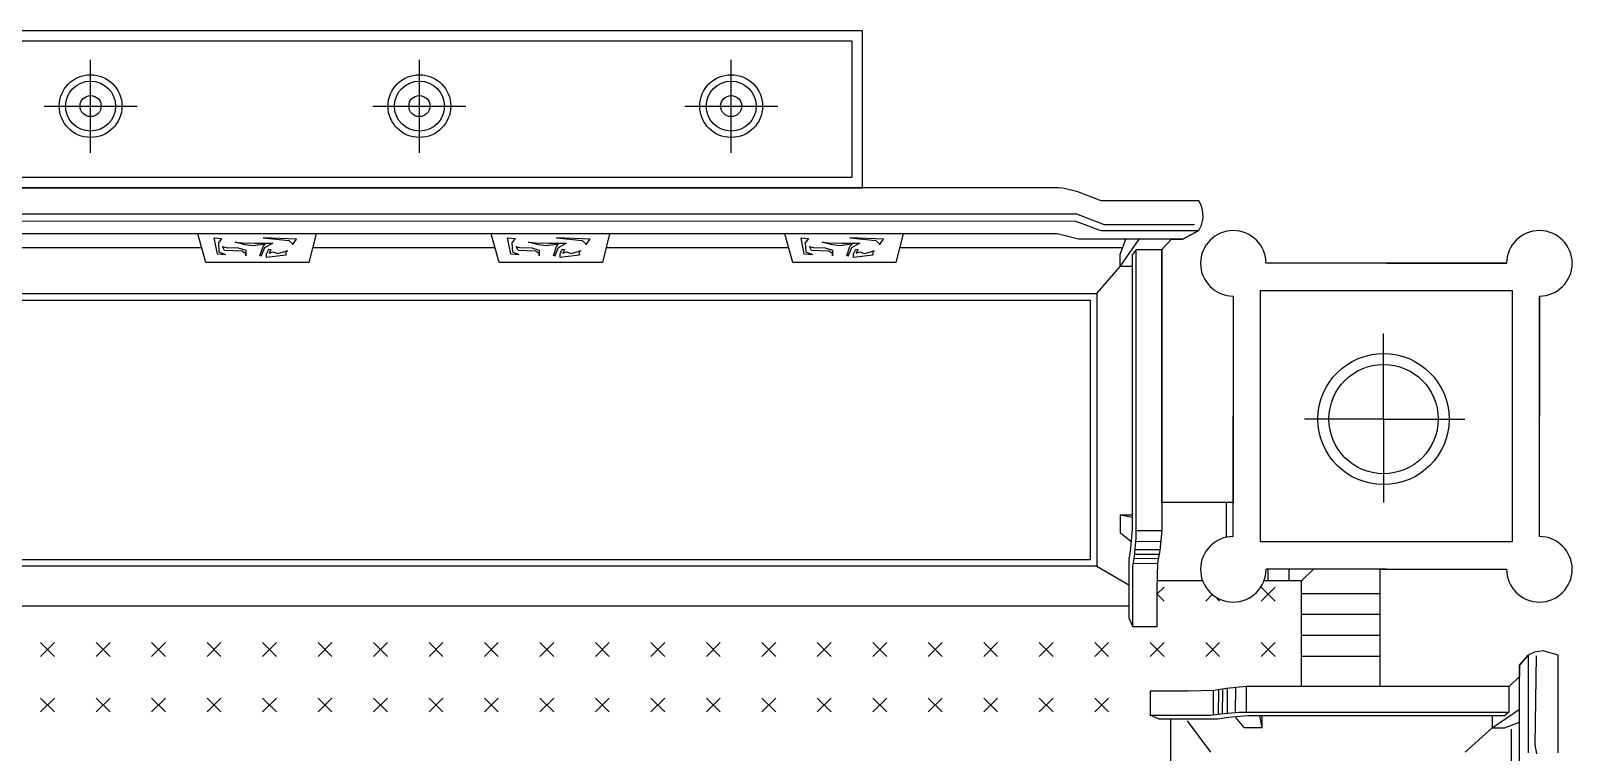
# Model space of a CAD drawing. Header units: millimetres. Extents: x -2230 to 2237, y 0 to 3703.
# Drawn here: x -710 to 2237, y 2324 to 3703 of the extents above; entities that cross this region are included whole.
import ezdxf

# ---------------------------------------------------------------- set-up
doc = ezdxf.new("R2010")
doc.units = ezdxf.units.MM

msp = doc.modelspace()

# ---------------------------------------------------------------- linework, layer by layer
at = {"color": 3, "linetype": 'Continuous'}
for p, q in [((880.3, 3703.3), (-919.7, 3703.3)), ((880.3, 3403.3), (880.3, 3703.3)), ((-919.7, 3403.3), (880.3, 3403.3))]:
    msp.add_line(p, q, dxfattribs=at)
for p, q in [((880.3, 3703.3), (-919.7, 3703.3)), ((880.3, 3403.3), (880.3, 3703.3)), ((-919.7, 3403.3), (880.3, 3403.3)), ((1254.6, 3403.3), (-862.6, 3403.3)), ((1254.6, 3403.3), (-862.6, 3403.3)), ((1263.1, 3402.2), (1254.6, 3403.3)), ((1263.1, 3402.2), (1254.6, 3403.3)), ((1291.8, 3395.1), (1263.1, 3402.2)), ((1291.8, 3395.1), (1263.1, 3402.2)), ((1311.8, 3387.6), (1291.8, 3395.1)), ((1311.8, 3387.6), (1291.8, 3395.1)), ((1336.3, 3378.4), (1311.8, 3387.6)), ((1336.3, 3378.4), (1311.8, 3387.6)), ((1515.1, 3378.4), (1336.3, 3378.4)), ((1515.1, 3378.4), (1336.3, 3378.4)), ((1523.3, 3378.4), (1515.1, 3378.4)), ((1523.3, 3378.4), (1515.1, 3378.4)), ((1528.1, 3368.4), (1523.3, 3378.4)), ((1528.1, 3368.4), (1523.3, 3378.4)), ((1530.9, 3356.5), (1528.1, 3368.4)), ((1530.9, 3356.5), (1528.1, 3368.4)), ((-1236.4, 3339.7), (1287.4, 3339.5)), ((1289.8, 3352.9), (-741.8, 3352.9)), ((1287.4, 3339.5), (1305.5, 3332.7)), ((1342.7, 3332.2), (1289.8, 3352.9)), ((1305.5, 3332.7), (1316.7, 3328.4)), ((1515.2, 3332.2), (1342.7, 3332.2)), ((1523.3, 3321.1), (1528.2, 3331.3)), ((1523.3, 3321.1), (1528.2, 3331.3)), ((1528.2, 3331.3), (1531.2, 3345.3)), ((1528.2, 3331.3), (1531.2, 3345.3)), ((1531.2, 3345.3), (1530.9, 3356.5)), ((1531.2, 3345.3), (1530.9, 3356.5)), ((1252.1, 3315), (-1234.2, 3315)), ((-375.5, 3260.1), (-390.6, 3315)), ((-164.4, 3315), (-178.2, 3260.1)), ((185.6, 3260.1), (170.5, 3315)), ((396.7, 3315), (382.9, 3260.1)), ((746.7, 3260.1), (731.6, 3315)), ((957.8, 3315), (943.9, 3260.1)), ((1272.6, 3309.8), (1252.1, 3315)), ((1293.1, 3304.5), (1272.6, 3309.8)), ((1492.7, 3304.5), (1293.1, 3304.5)), ((1316.7, 3328.4), (1330, 3323.4)), ((1330, 3323.4), (1336.3, 3321.1)), ((1336.3, 3321.1), (1519, 3321.1)), ((1372.9, 3275.8), (1383.7, 3304.5)), ((1373, 3252.5), (1408.8, 3304.5)), ((1452.4, 3284.8), (1471.1, 3304.5)), ((1471.1, 3304.5), (1452.4, 3284.8)), ((1471.1, 3304.5), (1492.7, 3304.5)), ((1492.7, 3304.5), (1523.3, 3321.1)), ((1523.3, 3321.1), (1492.7, 3304.5)), ((1519, 3321.1), (1523.3, 3321.1)), ((-732.2, 3288.6), (-383.3, 3288.6)), ((-171.1, 3288.6), (177.8, 3288.6)), ((390, 3288.6), (738.9, 3288.6)), ((951.1, 3288.6), (1377.7, 3288.6)), ((1373, 3252.5), (1372.9, 3275.8)), ((1403.4, 3284.7), (1395.6, 3275.1)), ((1395.8, 3275.7), (1395.8, 2750.4)), ((1403.2, 2733.1), (1403.1, 3285)), ((1403.1, 3285), (1452.4, 3284.8)), ((1452.4, 2801.1), (1452.4, 3284.8)), ((1452.4, 3284.8), (1452.4, 2747.2)), ((-178.2, 3260.1), (-375.5, 3260.1)), ((382.9, 3260.1), (185.6, 3260.1)), ((943.9, 3260.1), (746.7, 3260.1)), ((1328.2, 3200.8), (1373, 3252.5)), ((1395.8, 3252.7), (1373, 3252.5)), ((1881.7, 3258.6), (1651.8, 3258.6)), ((1881.7, 3258.6), (1651.8, 3258.6)), ((2111.6, 3258.6), (1881.7, 3258.6)), ((1881.7, 3258.6), (2111.6, 3258.6)), ((-1319.9, 3200.8), (1328.2, 3200.8)), ((1328.2, 3200.8), (1328.2, 2679.3)), ((1589.1, 3195.9), (1589.1, 2966)), ((1589.1, 3195.9), (1589.1, 2966)), ((2174.3, 2966), (2174.3, 3195.9)), ((2174.3, 3195.9), (2174.3, 2966)), ((1589.1, 2966), (1589.1, 2801.1)), ((1589.1, 2736.1), (1589.1, 2966)), ((2174.3, 2736.1), (2174.3, 2966)), ((2174.3, 2736.1), (2174.3, 2966)), ((1589.1, 2801.1), (1452.4, 2801.1)), ((1589.1, 2801.1), (1452.4, 2801.1)), ((1576, 2734.7), (1576, 2801.1)), ((1373.5, 2742.6), (1373.5, 2777.6)), ((1373.5, 2777.6), (1395.8, 2777.6)), ((1373.5, 2777.6), (1395.8, 2773)), ((1393, 2726.7), (1373.5, 2742.6)), ((1395.8, 2750.4), (1392.6, 2713.4)), ((1452.4, 2747.2), (1403.2, 2747.1)), ((1452.4, 2747.2), (1448.4, 2709.5)), ((1392.6, 2713.4), (1389.5, 2692.2)), ((1400.3, 2698.3), (1403.2, 2733.1)), ((1450.4, 2726.4), (1404.3, 2726)), ((1389.5, 2692.2), (1389.5, 2595)), ((1397.3, 2678.3), (1400.3, 2698.3)), ((1444.6, 2684.2), (1398.5, 2683.8)), ((1445.1, 2693.8), (1399, 2693.4)), ((1446.2, 2701.8), (1400.1, 2701.4)), ((1447.8, 2710.9), (1401.7, 2710.5)), ((1444.4, 2685.4), (1443.2, 2636.3)), ((1448.4, 2709.5), (1444.4, 2685.4)), ((1328.2, 2679.3), (-1319.9, 2679.3)), ((1328.2, 2679.3), (1389.5, 2643.6)), ((1397.3, 2563.2), (1397.3, 2678.3)), ((1881.7, 2673.4), (1651.8, 2673.4)), ((1869.7, 2449.5), (1869.7, 2673.4)), ((1869.7, 2673.4), (1881.7, 2673.4)), ((1869.7, 2449.5), (1869.7, 2673.4)), ((1881.7, 2673.4), (2111.6, 2673.4)), ((1881.7, 2673.4), (2111.6, 2673.4)), ((1443.2, 2636.3), (1443.2, 2563.2)), ((1536.9, 2638.6), (1536.3, 2639.2)), ((1389.5, 2603.1), (-1382.8, 2603.1)), ((1389.5, 2595), (1389.5, 2580.9)), ((1389.5, 2580.9), (1397.3, 2563.2)), ((1443.2, 2563.2), (1397.3, 2563.2)), ((2152.7, 2509.2), (2136.2, 2489.8)), ((2136.2, 2489.8, 321.4), (2152.7, 2509.2, 321.4)), ((2164.7, 2514.7), (2152.7, 2509.2)), ((2164.7, 2514.7, 321.4), (2152.7, 2509.2, 321.4)), ((2152.7, 2509.2, 321.4), (2152.7, 2409.9, 321.4)), ((2181.4, 2517.3), (2164.7, 2514.7)), ((2181.4, 2517.3, 321.4), (2164.7, 2514.7, 321.4)), ((2166.2, 2337.7, 321.4), (2168.5, 2507.9, 321.4)), ((2210, 2509.2), (2181.4, 2517.3)), ((2210, 2509.2, 321.4), (2181.4, 2517.3, 321.4)), ((2210, 2504.9), (2210, 2509.2)), ((2210, 2504.9, 321.4), (2210, 2509.2, 321.4)), ((2210, 2322.2), (2210, 2504.9)), ((2210, 2322.2, 321.4), (2210, 2504.9, 321.4)), ((2136.2, 2489.8), (2136.2, 2468.1)), ((2136.2, 2279, 321.4), (2136.2, 2489.8, 321.4)), ((1613.8, 2449.5, 321.4), (1576.2, 2445.5, 321.4)), ((1593.1, 2447.5, 321.4), (1592.7, 2401.4, 321.4)), ((2116.5, 2449.5, 321.4), (1613.8, 2449.5, 321.4)), ((1613.8, 2449.5, 321.4), (1613.8, 2400.2, 321.4)), ((2116.5, 2449.5), (1869.7, 2449.5)), ((2136.2, 2468.1), (2116.5, 2449.5)), ((2136.2, 2468.1, 321.4), (2116.5, 2449.5, 321.4)), ((2116.7, 2400.2, 321.4), (2116.5, 2449.5, 321.4)), ((1502.9, 2440.3, 321.4), (1429.9, 2440.3, 321.4)), ((1429.9, 2440.3, 321.4), (1429.9, 2394.4, 321.4)), ((1552, 2441.5, 321.4), (1502.9, 2440.3, 321.4)), ((1550.9, 2441.6, 321.4), (1550.5, 2395.5, 321.4)), ((1576.2, 2445.5, 321.4), (1552, 2441.5, 321.4)), ((1560.5, 2442.2, 321.4), (1560.1, 2396.1, 321.4)), ((1568.5, 2443.2, 321.4), (1568.1, 2397.1, 321.4)), ((1577.6, 2444.8, 321.4), (1577.2, 2398.7, 321.4)), ((1429.9, 2394.4, 321.4), (1545, 2394.4, 321.4)), ((1447.6, 2386.6, 321.4), (1429.9, 2394.4, 321.4)), ((1545, 2394.4, 321.4), (1565, 2397.3, 321.4)), ((1580.1, 2389.7, 321.4), (1558.9, 2386.6, 321.4)), ((1565, 2397.3, 321.4), (1599.7, 2400.2, 321.4)), ((1617.1, 2392.9, 321.4), (1580.1, 2389.7, 321.4)), ((1593.4, 2390, 321.4), (1609.3, 2370.6, 321.4)), ((1599.7, 2400.2, 321.4), (2116.7, 2400.2, 321.4)), ((2107.4, 2392.9, 321.4), (1617.1, 2392.9, 321.4)), ((1644.3, 2370.6, 321.4), (1639.6, 2392.9, 321.4)), ((1644.3, 2370.6, 321.4), (1644.3, 2392.9, 321.4)), ((2084.2, 2370, 321.4), (2136.2, 2405.8, 321.4)), ((2084.3, 2392.9, 321.4), (2084.2, 2370, 321.4)), ((2116.4, 2400.5, 321.4), (2106.8, 2392.7, 321.4)), ((2152.7, 2409.9, 321.4), (2152.7, 2322.2, 321.4)), ((1461.7, 2386.6, 321.4), (1447.6, 2386.6, 321.4)), ((1558.9, 2386.6, 321.4), (1461.7, 2386.6, 321.4)), ((1469.8, 1714.3, 321.4), (1469.8, 2386.6, 321.4)), ((1545.9, 2323.6, 321.4), (1501.7, 2383.7, 321.4)), ((1609.3, 2370.6, 321.4), (1644.3, 2370.6, 321.4)), ((2032.5, 2323.6, 321.4), (2084.2, 2370, 321.4)), ((2084.2, 2370, 321.4), (2107.5, 2370, 321.4)), ((2107.5, 2370, 321.4), (2136.2, 2380.8, 321.4)), ((2120.3, 2367.5, 321.4), (2120.3, 2156.9, 321.4)), ((2169.6, 2320.8, 321.4), (2166.2, 2337.7, 321.4))]:
    msp.add_line(p, q)
at = {"color": 8, "linetype": 'Continuous'}
for p, q in [((860.3, 3683.3), (-899.7, 3683.3)), ((860.3, 3423.3), (860.3, 3683.3)), ((-899.7, 3423.3), (860.3, 3423.3))]:
    msp.add_line(p, q, dxfattribs=at)
at = {"color": 8}
for p, q in [((-595.6, 3470.1), (-595.6, 3647.9)), ((33, 3470.1), (33, 3647.9)), ((629.1, 3470.1), (629.1, 3647.9)), ((-684.5, 3559.3), (-506.8, 3559.3)), ((-55.9, 3559.3), (121.9, 3559.3)), ((540.2, 3559.3), (718, 3559.3)), ((-353.3, 3275.9), (-359.4, 3307.1)), ((-359.4, 3307.1), (-345.3, 3306.1)), ((-345.3, 3306.1), (-351.3, 3298)), ((-201.7, 3305.1), (-266, 3307.1)), ((-266, 3307.1), (-216.8, 3302.1)), ((-216.8, 3302.1), (-209.8, 3296)), ((-209.8, 3294), (-201.7, 3305.1)), ((207.7, 3275.9), (201.7, 3307.1)), ((201.7, 3307.1), (215.8, 3306.1)), ((215.8, 3306.1), (209.8, 3298)), ((359.4, 3305.1), (295.1, 3307.1)), ((295.1, 3307.1), (344.3, 3302.1)), ((344.3, 3302.1), (351.3, 3296)), ((351.3, 3294), (359.4, 3305.1)), ((768.8, 3275.9), (762.8, 3307.1)), ((762.8, 3307.1), (776.9, 3306.1)), ((776.9, 3306.1), (770.8, 3298)), ((920.5, 3305.1), (856.2, 3307.1)), ((856.2, 3307.1), (905.4, 3302.1)), ((905.4, 3302.1), (912.4, 3296)), ((912.4, 3294), (920.5, 3305.1)), ((-337.3, 3274.9), (-353.3, 3275.9)), ((-351.3, 3298), (-350.3, 3280.9)), ((-350.3, 3280.9), (-339.3, 3275.9)), ((-339.3, 3283), (-343.3, 3291)), ((-343.3, 3291), (-336.3, 3289)), ((-306.2, 3281.9), (-339.3, 3283)), ((-336.3, 3289), (-313.2, 3288)), ((-300.1, 3294), (-319.2, 3299)), ((-319.2, 3299), (-306.2, 3298)), ((-313.2, 3288), (-299.1, 3284)), ((-306.2, 3298), (-281.1, 3297)), ((-298.1, 3276.9), (-306.2, 3281.9)), ((-285.1, 3292), (-300.1, 3294)), ((-299.1, 3284), (-299.1, 3272.9)), ((-299.1, 3272.9), (-299.1, 3277.9)), ((-262, 3295), (-285.1, 3292)), ((-281.1, 3297), (-246.9, 3297)), ((-272, 3272.9), (-266, 3291)), ((-263, 3288), (-270, 3271.9)), ((-266, 3291), (-262, 3295)), ((-246.9, 3297), (-263, 3288)), ((-259, 3276.9), (-254.9, 3286)), ((-259, 3269.9), (-259, 3276.9)), ((-222.5, 3273.9), (-259, 3269.9)), ((-254.9, 3286), (-250.9, 3285)), ((-250.9, 3285), (-253.9, 3277.9)), ((-253.9, 3277.9), (-246.9, 3280.9)), ((-246.9, 3280.9), (-237.9, 3277.5)), ((-237.9, 3277.5), (-222.5, 3281.9)), ((-218.8, 3281.9), (-222.5, 3281.9)), ((-222.5, 3281.9), (-222.5, 3273.9)), ((223.8, 3274.9), (207.7, 3275.9)), ((209.8, 3298), (210.8, 3280.9)), ((210.8, 3280.9), (221.8, 3275.9)), ((221.8, 3283), (217.8, 3291)), ((217.8, 3291), (224.8, 3289)), ((254.9, 3281.9), (221.8, 3283)), ((224.8, 3289), (247.9, 3288)), ((261, 3294), (241.9, 3299)), ((241.9, 3299), (254.9, 3298)), ((247.9, 3288), (262, 3284)), ((254.9, 3298), (280, 3297)), ((263, 3276.9), (254.9, 3281.9)), ((276, 3292), (261, 3294)), ((262, 3284), (262, 3272.9)), ((262, 3272.9), (262, 3277.9)), ((299.1, 3295), (276, 3292)), ((280, 3297), (314.2, 3297)), ((289.1, 3272.9), (295.1, 3291)), ((298.1, 3288), (291.1, 3271.9)), ((295.1, 3291), (299.1, 3295)), ((314.2, 3297), (298.1, 3288)), ((302.1, 3276.9), (306.1, 3286)), ((302.1, 3269.9), (302.1, 3276.9)), ((338.6, 3273.9), (302.1, 3269.9)), ((306.1, 3286), (310.2, 3285)), ((310.2, 3285), (307.1, 3277.9)), ((307.1, 3277.9), (314.2, 3280.9)), ((314.2, 3280.9), (323.2, 3277.5)), ((323.2, 3277.5), (338.6, 3281.9)), ((342.3, 3281.9), (338.6, 3281.9)), ((338.6, 3281.9), (338.6, 3273.9)), ((784.9, 3274.9), (768.8, 3275.9)), ((770.8, 3298), (771.9, 3280.9)), ((771.9, 3280.9), (782.9, 3275.9)), ((782.9, 3283), (778.9, 3291)), ((778.9, 3291), (785.9, 3289)), ((816, 3281.9), (782.9, 3283)), ((785.9, 3289), (809, 3288)), ((822.1, 3294), (803, 3299)), ((803, 3299), (816, 3298)), ((809, 3288), (823.1, 3284)), ((816, 3298), (841.1, 3297)), ((824.1, 3276.9), (816, 3281.9)), ((837.1, 3292), (822.1, 3294)), ((823.1, 3284), (823.1, 3272.9)), ((823.1, 3272.9), (823.1, 3277.9)), ((860.2, 3295), (837.1, 3292)), ((841.1, 3297), (875.3, 3297)), ((850.2, 3272.9), (856.2, 3291)), ((859.2, 3288), (852.2, 3271.9)), ((856.2, 3291), (860.2, 3295)), ((875.3, 3297), (859.2, 3288)), ((863.2, 3276.9), (867.2, 3286)), ((863.2, 3269.9), (863.2, 3276.9)), ((899.7, 3273.9), (863.2, 3269.9)), ((867.2, 3286), (871.3, 3285)), ((871.3, 3285), (868.2, 3277.9)), ((868.2, 3277.9), (875.3, 3280.9)), ((875.3, 3280.9), (884.3, 3277.5)), ((884.3, 3277.5), (899.7, 3281.9)), ((903.4, 3281.9), (899.7, 3281.9)), ((899.7, 3281.9), (899.7, 3273.9)), ((-1307.3, 3188.3), (1315.7, 3188.3)), ((1315.7, 3188.3), (1315.7, 2691.8)), ((1315.7, 2691.8), (-1307.3, 2691.8)), ((1656, 2651.1), (1656, 2673.4)), ((1696, 2651.1), (1696, 2673.4)), ((1719.7, 2651.1), (1742.1, 2673.4)), ((1443.2, 2625.7), (1456.7, 2639.2)), ((1456.7, 2612.7), (1443.2, 2626.2)), ((1530.5, 2651.1), (1443.6, 2651.1)), ((1536.3, 2612.7), (1548.9, 2625.3)), ((1642.3, 2612.7), (1668.9, 2639.2)), ((1668.9, 2612.7), (1642.3, 2639.2)), ((1719.7, 2651.1), (1647.6, 2651.1)), ((1719.7, 2449.5), (1719.7, 2651.1)), ((1719.7, 2627.3), (1869.7, 2627.3)), ((1562.8, 2612.7), (1554.2, 2621.3)), ((1719.7, 2587.3), (1869.7, 2587.3)), ((1719.7, 2547.3), (1869.7, 2547.3)), ((-691.1, 2506.7), (-664.6, 2533.2)), ((-664.6, 2506.7), (-691.1, 2533.2)), ((-585, 2506.7), (-558.5, 2533.2)), ((-558.5, 2506.7), (-585, 2533.2)), ((-479, 2506.7), (-452.5, 2533.2)), ((-452.5, 2506.7), (-479, 2533.2)), ((-372.9, 2506.7), (-346.4, 2533.2)), ((-346.4, 2506.7), (-372.9, 2533.2)), ((-266.8, 2506.7), (-240.3, 2533.2)), ((-240.3, 2506.7), (-266.8, 2533.2)), ((-160.8, 2506.7), (-134.3, 2533.2)), ((-134.3, 2506.7), (-160.8, 2533.2)), ((-54.7, 2506.7), (-28.2, 2533.2)), ((-28.2, 2506.7), (-54.7, 2533.2)), ((51.4, 2506.7), (77.9, 2533.2)), ((77.9, 2506.7), (51.4, 2533.2)), ((157.4, 2506.7), (183.9, 2533.2)), ((183.9, 2506.7), (157.4, 2533.2)), ((263.5, 2506.7), (290, 2533.2)), ((290, 2506.7), (263.5, 2533.2)), ((369.5, 2506.7), (396.1, 2533.2)), ((396.1, 2506.7), (369.5, 2533.2)), ((475.6, 2506.7), (502.1, 2533.2)), ((502.1, 2506.7), (475.6, 2533.2)), ((581.7, 2506.7), (608.2, 2533.2)), ((608.2, 2506.7), (581.7, 2533.2)), ((687.7, 2506.7), (714.3, 2533.2)), ((714.3, 2506.7), (687.7, 2533.2)), ((793.8, 2506.7), (820.3, 2533.2)), ((820.3, 2506.7), (793.8, 2533.2)), ((899.9, 2506.7), (926.4, 2533.2)), ((926.4, 2506.7), (899.9, 2533.2)), ((1005.9, 2506.7), (1032.5, 2533.2)), ((1032.5, 2506.7), (1005.9, 2533.2)), ((1112, 2506.7), (1138.5, 2533.2)), ((1138.5, 2506.7), (1112, 2533.2)), ((1218.1, 2506.7), (1244.6, 2533.2)), ((1244.6, 2506.7), (1218.1, 2533.2)), ((1324.1, 2506.7), (1350.7, 2533.2)), ((1350.7, 2506.7), (1324.1, 2533.2)), ((1430.2, 2506.7), (1456.7, 2533.2)), ((1456.7, 2506.7), (1430.2, 2533.2)), ((1536.3, 2506.7), (1562.8, 2533.2)), ((1562.8, 2506.7), (1536.3, 2533.2)), ((1642.3, 2506.7), (1668.9, 2533.2)), ((1668.9, 2506.7), (1642.3, 2533.2)), ((1719.7, 2507.3), (1869.7, 2507.3)), ((-691.1, 2400.6), (-664.6, 2427.1)), ((-664.6, 2400.6), (-691.1, 2427.1)), ((-585, 2400.6), (-558.5, 2427.1)), ((-558.5, 2400.6), (-585, 2427.1)), ((-479, 2400.6), (-452.5, 2427.1)), ((-452.5, 2400.6), (-479, 2427.1)), ((-372.9, 2400.6), (-346.4, 2427.1)), ((-346.4, 2400.6), (-372.9, 2427.1)), ((-266.8, 2400.6), (-240.3, 2427.1)), ((-240.3, 2400.6), (-266.8, 2427.1)), ((-160.8, 2400.6), (-134.3, 2427.1)), ((-134.3, 2400.6), (-160.8, 2427.1)), ((-54.7, 2400.6), (-28.2, 2427.1)), ((-28.2, 2400.6), (-54.7, 2427.1)), ((51.4, 2400.6), (77.9, 2427.1)), ((77.9, 2400.6), (51.4, 2427.1)), ((157.4, 2400.6), (183.9, 2427.1)), ((183.9, 2400.6), (157.4, 2427.1)), ((263.5, 2400.6), (290, 2427.1)), ((290, 2400.6), (263.5, 2427.1)), ((369.5, 2400.6), (396.1, 2427.1)), ((396.1, 2400.6), (369.5, 2427.1)), ((475.6, 2400.6), (502.1, 2427.1)), ((502.1, 2400.6), (475.6, 2427.1)), ((581.7, 2400.6), (608.2, 2427.1)), ((608.2, 2400.6), (581.7, 2427.1)), ((687.7, 2400.6), (714.3, 2427.1)), ((714.3, 2400.6), (687.7, 2427.1)), ((793.8, 2400.6), (820.3, 2427.1)), ((820.3, 2400.6), (793.8, 2427.1)), ((899.9, 2400.6), (926.4, 2427.1)), ((926.4, 2400.6), (899.9, 2427.1)), ((1005.9, 2400.6), (1032.5, 2427.1)), ((1032.5, 2400.6), (1005.9, 2427.1)), ((1112, 2400.6), (1138.5, 2427.1)), ((1138.5, 2400.6), (1112, 2427.1)), ((1218.1, 2400.6), (1244.6, 2427.1)), ((1244.6, 2400.6), (1218.1, 2427.1)), ((1324.1, 2400.6), (1350.7, 2427.1)), ((1350.7, 2400.6), (1324.1, 2427.1))]:
    msp.add_line(p, q, dxfattribs=at)
at = {"color": 250}
for q in [(1876.4, 3124.4), (1725.1, 2960.8), (2031.6, 2960.8), (1876.4, 2801.1)]:
    msp.add_line((1876.4, 2960.8), q, dxfattribs=at)
at = {"color": 8}
msp.add_lwpolyline([(1641.3, 3206.4), (1881.7, 3206.4), (2122, 3206.4), (2122, 2966), (2122, 2725.7), (1881.7, 2725.7), (1641.3, 2725.7), (1641.3, 2966)], close=True, dxfattribs=at)
for centre in [(-595.6, 3559.3), (33, 3559.3), (629.1, 3559.3)]:
    msp.add_circle(centre, 60)
for centre, radius in [((-595.6, 3559.3), 47.8), ((33, 3559.3), 47.8), ((629.1, 3559.3), 47.8), ((-595.6, 3559.3), 20.2), ((33, 3559.3), 20.2), ((629.1, 3559.3), 20.2), ((1876.4, 2960.8), 125.4)]:
    msp.add_circle(centre, radius, dxfattribs=at)
at = {"color": 250}
msp.add_circle((1876.4, 2960.8), 104.5, dxfattribs=at)
for centre, start, end in [((1589.1, 3258.6), 0, 270), ((1589.1, 3258.6), 0, 270), ((2174.3, 3258.6), 270, 180), ((2174.3, 3258.6), 270, 180), ((1589.1, 2673.4), 90, 0), ((2174.3, 2673.4), 180, 90), ((2174.3, 2673.4), 180, 90)]:
    msp.add_arc(centre, 62.7, start, end)

doc.saveas('drawing.dxf')
